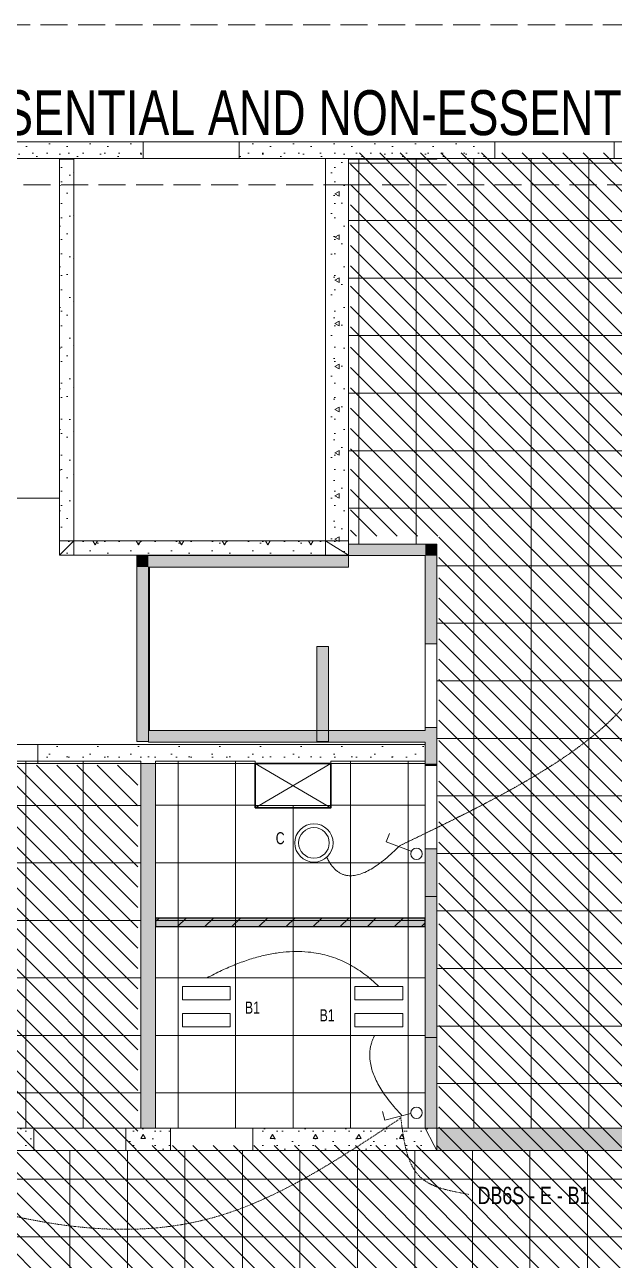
# Model space of a CAD drawing. Header units: millimetres. Extents: x -13681 to 12078, y -5706 to 16092.
# Drawn here: x -2110 to 4042, y 2628 to 15514 of the extents above; entities that cross this region are included whole.
import ezdxf

# ---------------------------------------------------------------- set-up
doc = ezdxf.new("R2010")
doc.units = ezdxf.units.MM
for name, pattern in [('DASHED', [19.05, 12.7, -6.35]), ('DASHED2', [9.525, 6.35, -3.175]), ('IMPORT-Hidden Line _2_', [391.222223, 282.222223, -109])]:
    doc.linetypes.add(name, pattern=pattern)
for name, color, linetype, lineweight in [('0_Pen_No__1', 7, 'Continuous', 13), ('A-Des_ Ceiling', 7, 'Continuous', 13), ('A-Des_ Ceiling_Pen_No__19', 7, 'Continuous', 13), ('A-Des_ Ceiling_Pen_No__5', 171, 'Continuous', 18), ('A-Des_ Ceiling_Pen_No__89', 123, 'Continuous', 13), ('A-Des_ Columns_Pen_No__183', 20, 'Continuous', 18), ('A-Des_ Columns_Pen_No__28', 14, 'Continuous', 35), ('A-Des_ Roofs_Pen_No__92', 23, 'Continuous', 13), ('A-Des_ Walls', 7, 'Continuous', 13), ('A-Des_ Walls_Pen_No__27', 7, 'Continuous', 13), ('A-Des_ Walls_Pen_No__87', 251, 'Continuous', 13), ('A-DETL-____-OTLN', 10, 'Continuous', 13), ('A-DETL-GENF-OTLN', 92, 'Continuous', 25), ('A-Doc_ Reflected Ceiling Plan_Pen_No__201', 1, 'Continuous', 25), ('G-____-____-TEXT', 231, 'Continuous', 13), ('L40 Reflected Ceiling Plans_GF Existing Ground Presentation Plan_2_dwg', 8, 'Continuous', 13), ('New_A-Des_ Walls', 7, 'Continuous', 13), ('New_A-Des_ Walls_Pen_No__1', 7, 'Continuous', 13), ('New_A-Des_ Walls_Pen_No__193', 9, 'Continuous', 13), ('New_A-Des_ Walls_Pen_No__195', 252, 'Continuous', 13), ('New_A-Des_ Walls_Pen_No__27', 7, 'Continuous', 13)]:
    doc.layers.add(name, color=color, linetype=linetype, lineweight=lineweight)
doc.styles.add('Arial Narrow', font='ARIALN.TTF', dxfattribs={"width": 0.9, "height": 125})
pattern_1 = [(0, (0, 0), (0, 779.42), [48.75, -401.25]), (0, (225, 389.7), (0, 779.42), [48.75, -401.25]), (60, (0, 0), (-675, 389.71), [48.75, -401.25]), (60, (450, 0), (-675, 389.71), [48.75, -401.25]), (120, (48.75, 0), (675, 389.71), [48.75, -401.25]), (120, (498.75, 0), (675, 389.71), [48.75, -401.25]), (0, (0, 75), (0, 150), [0, -150, 0, -225]), (45, (75, 75), (-106.066, 106.066), [0, -112.5, 0, -187.5])]
pattern_2 = [(180, (0, 0), (1e-13, 779.423), [48.75, -401.25]), (180, (-225, -389.7), (1e-13, 779.423), [48.75, -401.25]), (240, (0, 0), (-675, 389.71), [48.75, -401.25]), (240, (-450, 0), (-675, 389.71), [48.75, -401.25]), (300, (-48.75, 0), (675, 389.71), [48.75, -401.25]), (300, (-498.75, 0), (675, 389.71), [48.75, -401.25]), (180, (0, -75), (2e-14, 150), [0, -150, 0, -225]), (225, (-75, -75), (-106.066, 106.066), [0, -112.5, 0, -187.5])]
pattern_3 = [(90, (0, 0), (-779.423, 5e-14), [48.75, -401.25]), (90, (-389.7, 225), (-779.423, 5e-14), [48.75, -401.25]), (150, (0, 0), (389.71, 675), [48.75, -401.25]), (150, (0, 450), (389.71, 675), [48.75, -401.25]), (210, (0, 48.75), (-389.71, 675), [48.75, -401.25]), (210, (0, 498.75), (-389.71, 675), [48.75, -401.25]), (90, (-75, 0), (-150, 9e-15), [0, -150, 0, -225]), (135, (-75, 75), (106.066, 106.066), [0, -112.5, 0, -187.5])]

# ---------------------------------------------------------------- blocks, each defined once
blk = doc.blocks.new('L40 Reflected Ceiling Plans_GF Existing Ground Presentation Plan_2_dwg_Slab_1_4-12208742-Existing Enlarged Layout 1 RCP')
at = {"layer": 'A-Des_ Ceiling'}
h = blk.add_hatch(dxfattribs=at)
h.set_pattern_fill('FP_1', color=253, style=0, pattern_type=2)
h.set_pattern_definition([(0, (689.7, 7373.3), (0, 600), []), (90, (689.7, 7373.3), (-600, 4e-14), [])])
h.paths.add_polyline_path([(-745, 4008), (2070, 4008), (2070, 7833), (1085, 7833), (1085, 7373), (295, 7373), (295, 7833), (-745, 7833), (-745, 5193)])
at = {"layer": 'A-Des_ Ceiling_Pen_No__89', "color": 253}
for p, q in [((2070, 7808), (2070, 7833)), ((2070, 7790), (2070, 7808)), ((2070, 6920), (2070, 7790)), ((2070, 6423), (2070, 6920)), ((2070, 6198), (2070, 6423)), ((-745, 6198), (-745, 6108)), ((2070, 6108), (2070, 6198)), ((-745, 6108), (-745, 4008)), ((2070, 4953), (2070, 6108)), ((2070, 4008), (2070, 4953)), ((-745, 4008), (-590, 4008)), ((-590, 4008), (270, 4008)), ((270, 4008), (2070, 4008))]:
    blk.add_line(p, q, dxfattribs=at)
at = {"layer": 'A-Des_ Ceiling_Pen_No__89', "color": 253, "flags": 128}
for points in [[(295, 7808), (295, 7833), (-745, 7833), (-745, 6198)], [(1085, 7808), (1085, 7373), (295, 7373), (295, 7808)], [(2070, 7833), (1085, 7833), (1085, 7808)]]:
    blk.add_lwpolyline(points, dxfattribs=at)
blk = doc.blocks.new('L40 Reflected Ceiling Plans_GF Existing Ground Presentation Plan_2_dwg_Slab_24_4-12208793-Existing Enlarged Layout 1 RCP')
at = {"layer": 'A-Des_ Ceiling'}
h = blk.add_hatch(dxfattribs=at)
h.set_pattern_fill('FP_11', color=253, style=0, pattern_type=2)
h.set_pattern_definition([(0, (22361.76, 2873.3), (0, 600), []), (90, (22361.76, 2873.3), (-600, 4e-14), [])])
h.paths.add_polyline_path([(5639, 1373), (12078, 1373), (12078, 3773), (-10965, 3773), (-10965, 1373), (4275, 1373)])
at = {"layer": 'A-Des_ Ceiling_Pen_No__89', "color": 253}
for p, q in [((-2015, 3773), (-3600, 3773)), ((-1055, 3773), (-2015, 3773)), ((-590, 3773), (-1055, 3773)), ((270, 3773), (-590, 3773)), ((2190, 3773), (270, 3773)), ((4155, 3773), (2190, 3773))]:
    blk.add_line(p, q, dxfattribs=at)
blk = doc.blocks.new('L40 Reflected Ceiling Plans_GF Existing Ground Presentation Plan_2_dwg_Slab_25_4-12208794-Existing Enlarged Layout 1 RCP')
at = {"layer": 'A-Des_ Ceiling'}
h = blk.add_hatch(dxfattribs=at)
h.set_pattern_fill('FP_12', color=253, style=0, pattern_type=2)
h.set_pattern_definition([(0, (3174.7, 5071.1), (0, 600), []), (90, (3174.7, 5071.1), (-600, 4e-14), [])])
h.paths.add_polyline_path([(2190, 4008), (4160, 4008), (4160, 14118), (2190, 14118), (2190, 14113), (1270, 14113), (1270, 10098), (2190, 10098), (2190, 4953)])
at = {"layer": 'A-Des_ Ceiling_Pen_No__89', "color": 253}
for p, q in [((1290, 14113), (1270, 14113)), ((2797, 14118), (2190, 14118)), ((4042, 14118), (2797, 14118)), ((4160, 14118), (4042, 14118)), ((4160, 11983), (4160, 14118)), ((4160, 11773), (4160, 11983)), ((4160, 11673), (4160, 11773)), ((4160, 10763), (4160, 11673)), ((4160, 6393), (4160, 10763)), ((2190, 9056), (2190, 8186)), ((2190, 8186), (2190, 7790)), ((2190, 7790), (2190, 6920)), ((2190, 6920), (2190, 6423)), ((2190, 6423), (2190, 4953)), ((4160, 5403), (4160, 6393)), ((4160, 4008), (4160, 5403)), ((2190, 4953), (2190, 4008)), ((2190, 4008), (2211, 4008)), ((2211, 4008), (4155, 4008)), ((4155, 4008), (4160, 4008))]:
    blk.add_line(p, q, dxfattribs=at)
at = {"layer": 'A-Des_ Ceiling_Pen_No__89', "color": 253, "flags": 128}
for points in [[(1270, 14113), (1270, 10098), (2190, 10098), (2190, 9056)], [(2190, 14118), (2190, 14113), (1290, 14113)]]:
    blk.add_lwpolyline(points, dxfattribs=at)
blk = doc.blocks.new('L40 Reflected Ceiling Plans_GF Existing Ground Presentation Plan_2_dwg_Slab_33_4-12208802-Existing Enlarged Layout 1 RCP')
at = {"layer": 'A-Des_ Ceiling'}
h = blk.add_hatch(dxfattribs=at)
h.set_pattern_fill('FP_16', color=253, style=0, pattern_type=2)
h.set_pattern_definition([(0, (-900.3, 4372.7), (0, 600), []), (90, (-900.3, 4372.7), (-600, 4e-14), [])])
h.paths.add_polyline_path([(-900, 4008), (-900, 7833), (-3510, 7833), (-3510, 4128), (-2715, 4128), (-2715, 4008), (-929, 4008)])
at = {"layer": 'A-Des_ Ceiling_Pen_No__89', "color": 253}
for p, q in [((-3510, 7793), (-3510, 4128)), ((-1972, 7833), (-2822, 7833)), ((-2715, 4008), (-2015, 4008)), ((-2015, 4008), (-1055, 4008)), ((-1055, 4008), (-929, 4008))]:
    blk.add_line(p, q, dxfattribs=at)
at = {"layer": 'A-Des_ Ceiling_Pen_No__89', "color": 253, "flags": 128}
for points in [[(-2822, 7833), (-3510, 7833), (-3510, 7793)], [(-929, 4008), (-900, 4008), (-900, 7833), (-1972, 7833)], [(-3510, 4128), (-2715, 4128), (-2715, 4008)]]:
    blk.add_lwpolyline(points, dxfattribs=at)
blk = doc.blocks.new('L40 Reflected Ceiling Plans_GF Existing Ground Presentation Plan_2_dwg_Slab_48_4-12208817-Existing Enlarged Layout 1 RCP')
at = {"layer": 'A-Des_ Ceiling_Pen_No__89', "color": 253}
for p, q in [((1270, 9858), (-809, 9858)), ((-809, 9858), (-809, 8153)), ((2070, 8186), (2070, 9056)), ((-809, 8153), (939, 8153)), ((939, 8153), (1059, 8153))]:
    blk.add_line(p, q, dxfattribs=at)
at = {"layer": 'A-Des_ Ceiling_Pen_No__89', "color": 253, "flags": 128}
for points in [[(2070, 9056), (2070, 9858), (2070, 9978), (1270, 9978), (1270, 9858)], [(1059, 8153), (2070, 8153), (2070, 8186)]]:
    blk.add_lwpolyline(points, dxfattribs=at)
blk = doc.blocks.new('L40 Reflected Ceiling Plans_GF Existing Ground Presentation Plan_2_dwg_Wall_35_4-12208869-Existing Enlarged Layout 1 RCP')
at = {"layer": 'A-Des_ Walls'}
for points in [[(2190, 7790), (2190, 7808), (2070, 7808), (2070, 7790)], [(2070, 4008), (2190, 4008), (2190, 6920), (2070, 6920), (2070, 4953)]]:
    blk.add_hatch(color=10, dxfattribs=at).paths.add_polyline_path(points)
at = {"layer": 'A-Des_ Walls_Pen_No__27', "color": 253}
for p, q in [((2070, 6198), (2070, 6423)), ((2190, 6423), (2190, 4953)), ((2070, 6108), (2070, 6198)), ((2070, 4953), (2070, 6108)), ((2070, 4008), (2070, 4953)), ((2190, 4953), (2190, 4008)), ((2190, 4008), (2070, 4008))]:
    blk.add_line(p, q, dxfattribs=at)
at = {"layer": 'A-Des_ Walls_Pen_No__27', "color": 253, "flags": 128}
for points in [[(2070, 7808), (2070, 7790), (2190, 7790), (2190, 7808)], [(2070, 6423), (2070, 6920), (2190, 6920), (2190, 6423)]]:
    blk.add_lwpolyline(points, dxfattribs=at)
at = {"layer": 'A-Des_ Walls_Pen_No__87', "color": 253, "flags": 128}
for points in [[(2070, 7790), (2070, 7355), (2070, 6920)], [(2190, 6920), (2190, 7355), (2190, 7790)]]:
    blk.add_lwpolyline(points, dxfattribs=at)
blk = doc.blocks.new('L40 Reflected Ceiling Plans_GF Existing Ground Presentation Plan_2_dwg_Wall_37_4-12208872-Existing Enlarged Layout 1 RCP')
at = {"layer": 'A-Des_ Walls'}
blk.add_hatch(color=10, dxfattribs=at).paths.add_polyline_path([(-801, 4008), (-745, 4008), (-745, 7808), (-900, 7808), (-900, 4008)])
at = {"layer": 'A-Des_ Walls_Pen_No__27', "color": 253}
for p, q in [((-745, 7808), (-900, 7808)), ((-900, 7808), (-900, 4008)), ((-745, 6198), (-745, 7808)), ((-745, 6108), (-745, 6198)), ((-745, 4008), (-745, 6108)), ((-900, 4008), (-745, 4008))]:
    blk.add_line(p, q, dxfattribs=at)
blk = doc.blocks.new('L40 Reflected Ceiling Plans_GF Existing Ground Presentation Plan_2_dwg_Wall_39_4-12208876-Existing Enlarged Layout 1 RCP')
at = {"layer": 'A-Des_ Walls'}
h = blk.add_hatch(dxfattribs=at)
h.set_pattern_fill('FP_21', color=253, style=0, pattern_type=2)
h.set_pattern_definition(pattern_1)
h.paths.add_polyline_path([(-3600, 3773), (-3510, 4008), (-3600, 4008), (-3600, 3786)])
h = blk.add_hatch(dxfattribs=at)
h.set_pattern_fill('FP_21', color=253, style=0, pattern_type=2)
h.set_pattern_definition(pattern_1)
h.paths.add_polyline_path([(-3600, 3773), (-2015, 3773), (-2015, 4008), (-3510, 4008), (-3595, 3786)])
h = blk.add_hatch(dxfattribs=at)
h.set_pattern_fill('FP_21', color=253, style=0, pattern_type=2)
h.set_pattern_definition(pattern_1)
h.paths.add_polyline_path([(-1055, 3773), (-590, 3773), (-590, 4008), (-1055, 4008), (-1055, 3795)])
h = blk.add_hatch(dxfattribs=at)
h.set_pattern_fill('FP_21', color=253, style=0, pattern_type=2)
h.set_pattern_definition(pattern_1)
h.paths.add_polyline_path([(2190, 3773), (2070, 4008), (270, 4008), (270, 3773)])
h = blk.add_hatch(dxfattribs=at)
h.set_pattern_fill('FP_21', color=253, style=0, pattern_type=2)
h.set_pattern_definition(pattern_1)
h.paths.add_polyline_path([(2190, 3773), (2190, 4008), (2070, 4008), (2163, 3826)])
at = {"layer": 'A-Des_ Walls', "color": 253}
for p, q in [((-3600, 4008), (-3600, 3876)), ((-3542, 4008), (-3600, 4008)), ((2190, 3826), (2190, 4008)), ((-3600, 3876), (-3600, 3826)), ((-3580, 3826), (-3542, 3926)), ((-3542, 3926), (-3580, 3826)), ((-3600, 3826), (-3600, 3786)), ((-3580, 3826), (-3600, 3773))]:
    blk.add_line(p, q, dxfattribs=at)
at = {"layer": 'A-Des_ Walls', "color": 253, "flags": 128}
for points in [[(-3600, 3773), (-2015, 3773), (-2015, 3828), (-2015, 3958), (-2015, 4008), (-3510, 4008), (-3542, 3926)], [(-3542, 3926), (-3510, 4008), (-3542, 4008)], [(-929, 4008), (-1055, 4008), (-1055, 3958), (-1055, 3828)], [(-590, 3826), (-590, 3828), (-590, 3958), (-590, 4008), (-929, 4008)], [(2163, 3826), (2070, 4008), (270, 4008), (270, 3958)], [(2190, 4008), (2070, 4008), (2163, 3826)], [(270, 3958), (270, 3828), (270, 3826)], [(-3600, 3786), (-3600, 3773), (-3580, 3826)], [(-1055, 3828), (-1055, 3773), (-590, 3773), (-590, 3826)], [(270, 3826), (270, 3773), (2190, 3773), (2163, 3826)], [(2163, 3826), (2190, 3773), (2190, 3826)]]:
    blk.add_lwpolyline(points, dxfattribs=at)
at = {"layer": 'A-Des_ Walls_Pen_No__27', "color": 253}
for p, q in [((-929, 4008), (-1055, 4008)), ((-590, 4008), (-929, 4008)), ((-3600, 3826), (-3600, 3876)), ((-3600, 3786), (-3600, 3826))]:
    blk.add_line(p, q, dxfattribs=at)
at = {"layer": 'A-Des_ Walls_Pen_No__27', "color": 253, "flags": 128}
for points in [[(-3600, 3876), (-3600, 4008), (-3542, 4008)], [(-3542, 4008), (-3510, 4008), (-2015, 4008)], [(2190, 3826), (2190, 4008), (2070, 4008), (270, 4008)], [(-2015, 3958), (-2015, 3828), (-2015, 3773), (-3600, 3773), (-3600, 3786)], [(-590, 3826), (-590, 3773), (-1055, 3773), (-1055, 3828), (-1055, 3958)], [(-590, 3958), (-590, 3828), (-590, 3826)], [(270, 3958), (270, 3828), (270, 3826)], [(270, 3826), (270, 3773), (2190, 3773), (2190, 3826)]]:
    blk.add_lwpolyline(points, dxfattribs=at)
at = {"layer": 'A-Des_ Walls_Pen_No__87', "color": 253, "flags": 128}
for points in [[(-1055, 4008), (-1535, 4008), (-2015, 4008)], [(270, 4008), (-160, 4008), (-590, 4008)], [(-2015, 3773), (-1535, 3773), (-1055, 3773)], [(-590, 3773), (-160, 3773), (270, 3773)]]:
    blk.add_lwpolyline(points, dxfattribs=at)
blk = doc.blocks.new('L40 Reflected Ceiling Plans_GF Existing Ground Presentation Plan_2_dwg_Wall_40_4-12208884-Existing Enlarged Layout 1 RCP')
at = {"layer": 'A-Des_ Walls'}
h = blk.add_hatch(dxfattribs=at)
h.set_pattern_fill('FP_18', color=253, style=0, pattern_type=2)
h.set_pattern_definition(pattern_2)
h.paths.add_polyline_path([(-1972, 7808), (2070, 7808), (2070, 8008), (-1972, 8008)])
at = {"layer": 'A-Des_ Walls', "color": 253}
blk.add_line((2070, 7808), (2070, 8008), dxfattribs=at)
at = {"layer": 'A-Des_ Walls', "color": 253, "flags": 128}
for points in [[(2070, 8008), (-1972, 8008), (-1972, 7958)], [(-1972, 7958), (-1972, 7908), (-1972, 7808), (2070, 7808)]]:
    blk.add_lwpolyline(points, dxfattribs=at)
at = {"layer": 'A-Des_ Walls_Pen_No__27', "color": 253}
blk.add_line((2070, 8008), (2070, 7808), dxfattribs=at)
at = {"layer": 'A-Des_ Walls_Pen_No__27', "color": 253, "flags": 128}
blk.add_lwpolyline([(2070, 7808), (-1972, 7808), (-1972, 7908), (-1972, 7958), (-1972, 8008), (2070, 8008)], dxfattribs=at)
at = {"layer": 'A-Des_ Walls_Pen_No__87', "color": 253, "flags": 128}
for points in [[(-1972, 8008), (-2397, 8008), (-2822, 8008)], [(-2822, 7808), (-2397, 7808), (-1972, 7808)]]:
    blk.add_lwpolyline(points, dxfattribs=at)
blk = doc.blocks.new('L40 Reflected Ceiling Plans_GF Existing Ground Presentation Plan_2_dwg_Wall_46_4-12208893-Existing Enlarged Layout 1 RCP')
at = {"layer": 'A-Des_ Walls'}
for points in [[(2070, 9978), (2070, 10098), (1270, 10098), (1270, 9978), (1278, 9978)], [(2070, 9978), (2190, 9978), (2190, 10098)], [(2070, 9978), (2190, 10098), (2070, 10098)]]:
    blk.add_hatch(color=10, dxfattribs=at).paths.add_polyline_path(points)
at = {"layer": 'A-Des_ Walls_Pen_No__27', "color": 253}
blk.add_line((1270, 9983), (1270, 10098), dxfattribs=at)
at = {"layer": 'A-Des_ Walls_Pen_No__27', "color": 253, "flags": 128}
for points in [[(1270, 10098), (2190, 10098), (2190, 9978)], [(2070, 9978), (1270, 9978), (1270, 9983)]]:
    blk.add_lwpolyline(points, dxfattribs=at)
blk = doc.blocks.new('L40 Reflected Ceiling Plans_GF Existing Ground Presentation Plan_2_dwg_Wall_47_4-12208894-Existing Enlarged Layout 1 RCP')
at = {"layer": 'A-Des_ Walls'}
h = blk.add_hatch(dxfattribs=at)
h.set_pattern_fill('FP_19', color=253, style=0, pattern_type=2)
h.set_pattern_definition(pattern_3)
h.paths.add_polyline_path([(1270, 10133), (1270, 14118), (1030, 14118), (1030, 10133)])
h = blk.add_hatch(dxfattribs=at)
h.set_pattern_fill('FP_19', color=253, style=0, pattern_type=2)
h.set_pattern_definition(pattern_3)
h.paths.add_polyline_path([(1270, 9983), (1270, 10133), (1030, 10133)])
at = {"layer": 'A-Des_ Walls', "color": 253}
for p, q in [((1270, 14118), (1030, 14118)), ((1270, 10133), (1270, 14118)), ((1030, 10133), (1030, 9983))]:
    blk.add_line(p, q, dxfattribs=at)
at = {"layer": 'A-Des_ Walls', "color": 253, "flags": 128}
for points in [[(1030, 14118), (1030, 10133), (1270, 10133)], [(1030, 9983), (1270, 9983), (1030, 10133), (1270, 9983), (1270, 10133), (1030, 10133)]]:
    blk.add_lwpolyline(points, dxfattribs=at)
at = {"layer": 'A-Des_ Walls_Pen_No__27', "color": 253}
blk.add_line((1030, 14118), (1030, 10133), dxfattribs=at)
at = {"layer": 'A-Des_ Walls_Pen_No__27', "color": 253, "flags": 128}
blk.add_lwpolyline([(1270, 14118), (1270, 9983), (1030, 9983)], dxfattribs=at)
blk = doc.blocks.new('L40 Reflected Ceiling Plans_GF Existing Ground Presentation Plan_2_dwg_Wall_98_4-12208963-Existing Enlarged Layout 1 RCP')
at = {"layer": 'A-Des_ Walls'}
h = blk.add_hatch(dxfattribs=at)
h.set_pattern_fill('FP_18', color=253, style=0, pattern_type=2)
h.set_pattern_definition(pattern_2)
h.paths.add_polyline_path([(-1748, 9983), (-1598, 10133), (-1748, 10133)])
h = blk.add_hatch(dxfattribs=at)
h.set_pattern_fill('FP_18', color=253, style=0, pattern_type=2)
h.set_pattern_definition(pattern_2)
h.paths.add_polyline_path([(-1748, 9983), (-1598, 9983), (-1598, 10133)])
h = blk.add_hatch(dxfattribs=at)
h.set_pattern_fill('FP_18', color=253, style=0, pattern_type=2)
h.set_pattern_definition(pattern_2)
h.paths.add_polyline_path([(-1598, 9983), (1030, 9983), (1030, 10133), (-1598, 10133)])
at = {"layer": 'A-Des_ Walls', "color": 253}
blk.add_line((-1598, 10133), (-1748, 10133), dxfattribs=at)
at = {"layer": 'A-Des_ Walls', "color": 253, "flags": 128}
blk.add_lwpolyline([(-1748, 10133), (-1748, 9983), (-1598, 10133), (-1748, 9983), (-1598, 9983), (-1598, 10133)], dxfattribs=at)
blk.add_lwpolyline([(-1598, 9983), (1030, 9983), (1030, 10133), (-1598, 10133)], close=True, dxfattribs=at)
at = {"layer": 'A-Des_ Walls_Pen_No__27', "color": 253}
blk.add_line((1030, 10133), (-1598, 10133), dxfattribs=at)
at = {"layer": 'A-Des_ Walls_Pen_No__27', "color": 253, "flags": 128}
blk.add_lwpolyline([(1030, 9983), (-1748, 9983), (-1748, 10133)], dxfattribs=at)
blk = doc.blocks.new('L40 Reflected Ceiling Plans_GF Existing Ground Presentation Plan_2_dwg_Wall_99_4-12208964-Existing Enlarged Layout 1 RCP')
at = {"layer": 'A-Des_ Walls'}
h = blk.add_hatch(dxfattribs=at)
h.set_pattern_fill('FP_19', color=253, style=0, pattern_type=2)
h.set_pattern_definition(pattern_3)
h.paths.add_polyline_path([(-1598, 10133), (-1598, 14113), (-1748, 14113), (-1748, 10133)])
at = {"layer": 'A-Des_ Walls', "color": 253, "flags": 128}
blk.add_lwpolyline([(-1598, 10133), (-1598, 14113), (-1748, 14113), (-1748, 10133)], close=True, dxfattribs=at)
at = {"layer": 'A-Des_ Walls_Pen_No__27', "color": 253, "flags": 128}
blk.add_lwpolyline([(-1598, 10133), (-1598, 14113), (-1748, 14113), (-1748, 10133)], dxfattribs=at)
blk = doc.blocks.new('L40 Reflected Ceiling Plans_GF Existing Ground Presentation Plan_2_dwg_Wall_100_4-12208965-Existing Enlarged Layout 1 RCP')
at = {"layer": 'A-Des_ Walls'}
for points in [[(-939, 9858), (-819, 9858), (-939, 9978)], [(-819, 9858), (-819, 9978), (-939, 9978)], [(-819, 9858), (1270, 9858), (1270, 9978), (-819, 9978)]]:
    blk.add_hatch(color=10, dxfattribs=at).paths.add_polyline_path(points)
at = {"layer": 'A-Des_ Walls_Pen_No__27', "color": 253, "flags": 128}
blk.add_lwpolyline([(-819, 9858), (1270, 9858), (1270, 9978), (-939, 9978), (-939, 9858)], dxfattribs=at)
blk = doc.blocks.new('L40 Reflected Ceiling Plans_GF Existing Ground Presentation Plan_2_dwg_Wall_101_4-12208966-Existing Enlarged Layout 1 RCP')
at = {"layer": 'A-Des_ Walls'}
blk.add_hatch(color=10, dxfattribs=at).paths.add_polyline_path([(-819, 8038), (-819, 9858), (-939, 9858), (-939, 8038)])
at = {"layer": 'A-Des_ Walls_Pen_No__27', "color": 253}
for p, q in [((-819, 8153), (-819, 9858)), ((-819, 8038), (-819, 8153))]:
    blk.add_line(p, q, dxfattribs=at)
at = {"layer": 'A-Des_ Walls_Pen_No__27', "color": 253, "flags": 128}
blk.add_lwpolyline([(-939, 9858), (-939, 8038), (-819, 8038)], dxfattribs=at)
blk = doc.blocks.new('L40 Reflected Ceiling Plans_GF Existing Ground Presentation Plan_2_dwg_Wall_102_4-12208967-Existing Enlarged Layout 1 RCP')
at = {"layer": 'A-Des_ Walls'}
blk.add_hatch(color=10, dxfattribs=at).paths.add_polyline_path([(1059, 8038), (1059, 9030), (939, 9030), (939, 8038)])
at = {"layer": 'A-Des_ Walls_Pen_No__27', "color": 253}
blk.add_line((939, 9030), (939, 8153), dxfattribs=at)
at = {"layer": 'A-Des_ Walls_Pen_No__27', "color": 253, "flags": 128}
for points in [[(1059, 8153), (1059, 9030), (939, 9030)], [(939, 8153), (939, 8038), (1059, 8038), (1059, 8153)]]:
    blk.add_lwpolyline(points, dxfattribs=at)
blk = doc.blocks.new('L40 Reflected Ceiling Plans_GF Existing Ground Presentation Plan_2_dwg_Wall_103_4-12208968-Existing Enlarged Layout 1 RCP')
at = {"layer": 'A-Des_ Walls'}
blk.add_hatch(color=10, dxfattribs=at).paths.add_polyline_path([(-819, 8033), (2070, 8033), (2070, 8153), (-819, 8153)])
at = {"layer": 'A-Des_ Walls_Pen_No__27', "color": 253, "flags": 128}
blk.add_lwpolyline([(2070, 8153), (-819, 8153), (-819, 8033), (2070, 8033)], dxfattribs=at)
blk = doc.blocks.new('L40 Reflected Ceiling Plans_GF Existing Ground Presentation Plan_2_dwg_Wall_154_4-12209059-Existing Enlarged Layout 1 RCP')
at = {"layer": 'A-Des_ Walls'}
h = blk.add_hatch(dxfattribs=at)
h.set_pattern_fill('FP_18', color=253, style=0, pattern_type=2)
h.set_pattern_definition(pattern_2)
h.paths.add_polyline_path([(-875, 14118), (-875, 14293), (-4124, 14293), (-4124, 14118)])
h = blk.add_hatch(dxfattribs=at)
h.set_pattern_fill('FP_18', color=253, style=0, pattern_type=2)
h.set_pattern_definition(pattern_2)
h.paths.add_polyline_path([(2211, 14118), (2797, 14118), (2797, 14293), (129, 14293), (129, 14118), (1369, 14118)])
at = {"layer": 'A-Des_ Walls', "color": 253, "flags": 128}
blk.add_lwpolyline([(-4124, 14118), (-875, 14118), (-875, 14293), (-4124, 14293), (-4124, 14218), (-4124, 14168)], close=True, dxfattribs=at)
for points in [[(129, 14293), (129, 14118), (1290, 14118)], [(2797, 14179), (2797, 14238), (2797, 14293), (129, 14293)], [(1290, 14118), (2797, 14118), (2797, 14179)]]:
    blk.add_lwpolyline(points, dxfattribs=at)
at = {"layer": 'A-Des_ Walls_Pen_No__27', "color": 253}
blk.add_line((1270, 14118), (1290, 14118), dxfattribs=at)
at = {"layer": 'A-Des_ Walls_Pen_No__27', "color": 253, "flags": 128}
blk.add_lwpolyline([(-875, 14118), (-4124, 14118), (-4124, 14168), (-4124, 14218), (-4124, 14293), (-875, 14293)], close=True, dxfattribs=at)
for points in [[(2797, 14179), (2797, 14238), (2797, 14293), (129, 14293), (129, 14118), (1030, 14118)], [(1290, 14118), (2797, 14118), (2797, 14179)], [(10620, 14293), (4042, 14293), (4042, 14238), (4042, 14179)], [(4042, 14179), (4042, 14118), (10470, 14118)]]:
    blk.add_lwpolyline(points, dxfattribs=at)
at = {"layer": 'A-Des_ Walls_Pen_No__87', "color": 253, "flags": 128}
for points in [[(129, 14293), (-373, 14293), (-875, 14293)], [(4042, 14293), (3420, 14293), (2797, 14293)], [(-875, 14118), (-373, 14118), (129, 14118)], [(2797, 14118), (3420, 14118), (4042, 14118)]]:
    blk.add_lwpolyline(points, dxfattribs=at)
blk = doc.blocks.new('L40 Reflected Ceiling Plans_GF Existing Ground Presentation Plan_2_dwg_Wall_164_4-12209074-Existing Enlarged Layout 1 RCP')
at = {"layer": 'A-Des_ Walls'}
for points in [[(2190, 9056), (2190, 9978), (2070, 9978), (2070, 9056)], [(2190, 7808), (2190, 8186), (2070, 8186), (2070, 7808)]]:
    blk.add_hatch(color=10, dxfattribs=at).paths.add_polyline_path(points)
at = {"layer": 'A-Des_ Walls_Pen_No__27', "color": 253}
blk.add_line((2070, 8033), (2070, 7808), dxfattribs=at)
at = {"layer": 'A-Des_ Walls_Pen_No__27', "color": 253, "flags": 128}
for points in [[(2190, 9978), (2190, 9056), (2070, 9056), (2070, 9978)], [(2190, 7808), (2190, 8186), (2070, 8186), (2070, 8153)]]:
    blk.add_lwpolyline(points, dxfattribs=at)
at = {"layer": 'A-Des_ Walls_Pen_No__87', "color": 253, "flags": 128}
for points in [[(2070, 9056), (2070, 8621), (2070, 8186)], [(2190, 8186), (2190, 8621), (2190, 9056)]]:
    blk.add_lwpolyline(points, dxfattribs=at)
blk = doc.blocks.new('L40 Reflected Ceiling Plans_GF Existing Ground Presentation Plan_2_dwg_Wall_165_4-12209075-Existing Enlarged Layout 1 RCP')
at = {"layer": 'New_A-Des_ Walls'}
blk.add_hatch(color=10, dxfattribs=at).paths.add_polyline_path([(2070, 4953), (2190, 4953), (2190, 6423), (2070, 6423), (2070, 5193)])
at = {"layer": 'New_A-Des_ Walls_Pen_No__27', "color": 253}
blk.add_line((2070, 6198), (2070, 6108), dxfattribs=at)
at = {"layer": 'New_A-Des_ Walls_Pen_No__27', "color": 253, "flags": 128}
for points in [[(2190, 4953), (2190, 6423), (2070, 6423), (2070, 6198)], [(2070, 6108), (2070, 4953), (2190, 4953)]]:
    blk.add_lwpolyline(points, dxfattribs=at)
blk = doc.blocks.new('L40 Reflected Ceiling Plans_GF Existing Ground Presentation Plan_2_dwg_Column_7_4-12209077-Existing Enlarged Layout 1 RCP')
at = {"layer": 'A-Des_ Columns_Pen_No__28', "color": 133, "flags": 128}
blk.add_lwpolyline([(295, 7348), (1085, 7348), (1085, 7808), (295, 7808)], close=True, dxfattribs=at)
blk = doc.blocks.new('L40 Reflected Ceiling Plans_GF Existing Ground Presentation Plan_2_dwg_Roof_1_4-12209086-Existing Enlarged Layout 1 RCP')
at = {"layer": 'A-Des_ Roofs_Pen_No__92', "color": 253, "linetype": 'IMPORT-Hidden Line _2_'}
for p, q in [((-13681, 15514), (10620, 15514)), ((1290, 13845), (-13681, 13845)), ((10508, 13845), (1290, 13845))]:
    blk.add_line(p, q, dxfattribs=at)
blk = doc.blocks.new('L40 Reflected Ceiling Plans_GF Existing Ground Presentation Plan_2_dwg_Wall_177_4-12209132-Existing Enlarged Layout 1 RCP')
at = {"layer": 'New_A-Des_ Walls_Pen_No__193'}
blk.add_hatch(color=10, dxfattribs=at).paths.add_polyline_path([(2070, 6108), (2070, 6198), (-745, 6198), (-745, 6108)])
at = {"layer": 'New_A-Des_ Walls_Pen_No__27', "color": 253, "flags": 128}
blk.add_lwpolyline([(-745, 6108), (2070, 6108), (2070, 6198), (-745, 6198)], close=True, dxfattribs=at)
blk = doc.blocks.new('L40 Reflected Ceiling Plans_GF Existing Ground Presentation Plan_2_dwg-12074158-Existing Enlarged Layout 1 RCP')
at = {"layer": 'A-Des_ Ceiling_Pen_No__19'}
blk.add_hatch(color=10, dxfattribs=at).paths.add_polyline_path([(4160, 3773), (4160, 4008), (2190, 4008), (2190, 3773), (4155, 3773)])
at = {"layer": 'A-Doc_ Reflected Ceiling Plan_Pen_No__201'}
h = blk.add_hatch(dxfattribs=at)
h.set_pattern_fill('FP_22', color=213, style=0, pattern_type=2)
h.set_pattern_definition([(45, (662.19, 6153.32), (-141.42, 141.42), [])])
h.paths.add_polyline_path([(2070, 6108), (2070, 6198), (-745, 6198), (-745, 6108), (1455, 6108)])
at = {"layer": 'New_A-Des_ Walls_Pen_No__195'}
blk.add_hatch(color=10, dxfattribs=at).paths.add_polyline_path([(2070, 4953), (2190, 4953), (2190, 6423), (2070, 6423), (2070, 5193)])
at = {"layer": '0_Pen_No__1', "color": 253, "flags": 128}
blk.add_lwpolyline([(-12274, 8056), (-12274, 10578), (-1750, 10578)], dxfattribs=at)
at = {"layer": 'A-Des_ Ceiling_Pen_No__5', "color": 53}
for p, q in [((2190, 4008), (2190, 3826)), ((2211, 4008), (2190, 4008)), ((4155, 4008), (2211, 4008)), ((2190, 3826), (2190, 3773)), ((2190, 3773), (4155, 3773))]:
    blk.add_line(p, q, dxfattribs=at)
at = {"layer": 'A-Des_ Columns_Pen_No__183', "color": 53}
for p, q in [((295, 7808), (1042, 7373)), ((1042, 7373), (295, 7808)), ((1085, 7808), (338, 7373)), ((338, 7373), (1085, 7808)), ((295, 7348), (338, 7373)), ((338, 7373), (295, 7348)), ((1085, 7348), (1042, 7373)), ((1042, 7373), (1085, 7348))]:
    blk.add_line(p, q, dxfattribs=at)
at = {"layer": 'A-Doc_ Reflected Ceiling Plan_Pen_No__201', "color": 213}
for p, q in [((-745, 6198), (-745, 6108)), ((2070, 6198), (-745, 6198)), ((2070, 6108), (2070, 6198)), ((-745, 6108), (2070, 6108))]:
    blk.add_line(p, q, dxfattribs=at)
at = {"layer": 'New_A-Des_ Walls_Pen_No__1', "color": 253}
for p, q in [((2070, 6423), (2070, 6198)), ((2190, 6423), (2070, 6423)), ((2190, 4953), (2190, 6423)), ((2070, 6198), (2070, 6108)), ((2070, 6108), (2070, 4953)), ((2070, 4953), (2190, 4953))]:
    blk.add_line(p, q, dxfattribs=at)
for name in ['L40 Reflected Ceiling Plans_GF Existing Ground Presentation Plan_2_dwg_Roof_1_4-12209086-Existing Enlarged Layout 1 RCP', 'L40 Reflected Ceiling Plans_GF Existing Ground Presentation Plan_2_dwg_Wall_154_4-12209059-Existing Enlarged Layout 1 RCP', 'L40 Reflected Ceiling Plans_GF Existing Ground Presentation Plan_2_dwg_Wall_99_4-12208964-Existing Enlarged Layout 1 RCP', 'L40 Reflected Ceiling Plans_GF Existing Ground Presentation Plan_2_dwg_Wall_47_4-12208894-Existing Enlarged Layout 1 RCP', 'L40 Reflected Ceiling Plans_GF Existing Ground Presentation Plan_2_dwg_Slab_25_4-12208794-Existing Enlarged Layout 1 RCP', 'L40 Reflected Ceiling Plans_GF Existing Ground Presentation Plan_2_dwg_Wall_98_4-12208963-Existing Enlarged Layout 1 RCP', 'L40 Reflected Ceiling Plans_GF Existing Ground Presentation Plan_2_dwg_Wall_46_4-12208893-Existing Enlarged Layout 1 RCP', 'L40 Reflected Ceiling Plans_GF Existing Ground Presentation Plan_2_dwg_Wall_100_4-12208965-Existing Enlarged Layout 1 RCP', 'L40 Reflected Ceiling Plans_GF Existing Ground Presentation Plan_2_dwg_Slab_48_4-12208817-Existing Enlarged Layout 1 RCP', 'L40 Reflected Ceiling Plans_GF Existing Ground Presentation Plan_2_dwg_Wall_164_4-12209074-Existing Enlarged Layout 1 RCP', 'L40 Reflected Ceiling Plans_GF Existing Ground Presentation Plan_2_dwg_Wall_101_4-12208966-Existing Enlarged Layout 1 RCP', 'L40 Reflected Ceiling Plans_GF Existing Ground Presentation Plan_2_dwg_Wall_102_4-12208967-Existing Enlarged Layout 1 RCP', 'L40 Reflected Ceiling Plans_GF Existing Ground Presentation Plan_2_dwg_Wall_103_4-12208968-Existing Enlarged Layout 1 RCP', 'L40 Reflected Ceiling Plans_GF Existing Ground Presentation Plan_2_dwg_Wall_40_4-12208884-Existing Enlarged Layout 1 RCP', 'L40 Reflected Ceiling Plans_GF Existing Ground Presentation Plan_2_dwg_Slab_33_4-12208802-Existing Enlarged Layout 1 RCP', 'L40 Reflected Ceiling Plans_GF Existing Ground Presentation Plan_2_dwg_Wall_37_4-12208872-Existing Enlarged Layout 1 RCP', 'L40 Reflected Ceiling Plans_GF Existing Ground Presentation Plan_2_dwg_Slab_1_4-12208742-Existing Enlarged Layout 1 RCP', 'L40 Reflected Ceiling Plans_GF Existing Ground Presentation Plan_2_dwg_Column_7_4-12209077-Existing Enlarged Layout 1 RCP', 'L40 Reflected Ceiling Plans_GF Existing Ground Presentation Plan_2_dwg_Wall_35_4-12208869-Existing Enlarged Layout 1 RCP', 'L40 Reflected Ceiling Plans_GF Existing Ground Presentation Plan_2_dwg_Wall_165_4-12209075-Existing Enlarged Layout 1 RCP', 'L40 Reflected Ceiling Plans_GF Existing Ground Presentation Plan_2_dwg_Wall_177_4-12209132-Existing Enlarged Layout 1 RCP', 'L40 Reflected Ceiling Plans_GF Existing Ground Presentation Plan_2_dwg_Wall_39_4-12208876-Existing Enlarged Layout 1 RCP', 'L40 Reflected Ceiling Plans_GF Existing Ground Presentation Plan_2_dwg_Slab_24_4-12208793-Existing Enlarged Layout 1 RCP']:
    blk.add_blockref(name, (0, 0))

msp = doc.modelspace()

# ---------------------------------------------------------------- hatches: boundary and pattern name
at = {"layer": 'A-DETL-GENF-OTLN', "lineweight": 13}
h = msp.add_hatch(dxfattribs=at)
h.set_pattern_fill('FP_23', color=130, style=0, pattern_type=2)
h.set_pattern_definition([(135, (-99.47, -36.2), (-106.066, -106.066), [])])
h.paths.add_polyline_path([(12065, 1373), (12065, 7793), (4160, 7793), (4160, 11983), (8350, 11983), (8350, 10179), (10508, 10179), (10508, 14179), (1290, 14179), (1290, 10179), (2211, 10179), (2211, 3826), (-929, 3826), (-929, 7793), (-3542, 7793), (-3542, 3826), (-10850, 3826), (-10850, 1373), (5639, 1373)])

# ---------------------------------------------------------------- linework, layer by layer
at = {"layer": 'A-DETL-____-OTLN', "color": 20, "lineweight": 18}
for p, q in [((1662, 6993), (1695, 7081)), ((1924, 6894), (1662, 6993)), ((-510, 5573), (-510, 4973)), ((90, 5573), (-510, 5573)), ((90, 4973), (90, 5573)), ((1290, 5573), (1290, 4973)), ((1890, 5573), (1290, 5573)), ((1890, 4973), (1890, 5573)), ((-465, 5483), (-465, 5343)), ((35, 5483), (-465, 5483)), ((35, 5343), (35, 5483)), ((1335, 5483), (1335, 5343)), ((1835, 5483), (1335, 5483)), ((1835, 5343), (1835, 5483)), ((-465, 5343), (35, 5343)), ((1335, 5343), (1835, 5343)), ((-465, 5203), (35, 5203)), ((-465, 5063), (-465, 5203)), ((35, 5203), (35, 5063)), ((1335, 5203), (1835, 5203)), ((1335, 5063), (1335, 5203)), ((1835, 5203), (1835, 5063)), ((35, 5063), (-465, 5063)), ((1835, 5063), (1335, 5063)), ((-510, 4973), (90, 4973)), ((1290, 4973), (1890, 4973)), ((1647, 4089), (1624, 4180)), ((1918, 4158), (1647, 4089))]:
    msp.add_line(p, q, dxfattribs=at)
for centre, radius in [((908, 6981), 200), ((908, 6981), 160), ((1978, 6867), 60), ((1978, 4167), 60)]:
    msp.add_circle(centre, radius, dxfattribs=at)
at = {"layer": 'A-DETL-____-OTLN', "color": 18, "linetype": 'DASHED2', "true_color": 0x000000}
msp.add_spline([(4461, 10519), (4329, 10203), (4457, 9586), (1793, 6947)], degree=3, dxfattribs=at)
at = {"layer": 'A-DETL-____-OTLN', "color": 20, "lineweight": 18}
for points in [[(1793, 6943), (1246, 6396), (1042, 6832)], [(-210, 5573), (897, 6167), (1585, 5483)], [(1830, 4136), (1357, 4627), (1542, 4973)]]:
    msp.add_open_spline(points, degree=2, dxfattribs=at)
at = {"layer": 'A-DETL-____-OTLN', "color": 18, "linetype": 'DASHED', "true_color": 0x000000}
for points in [[(1819, 4116), (-139, 3075), (-4625, 3897)], [(1814, 4113), (2021, 3493), (2523, 3316)]]:
    msp.add_spline(points, degree=3, dxfattribs=at)

# ---------------------------------------------------------------- block references
at = {"layer": 'L40 Reflected Ceiling Plans_GF Existing Ground Presentation Plan_2_dwg', "color": 253}
msp.add_blockref('L40 Reflected Ceiling Plans_GF Existing Ground Presentation Plan_2_dwg-12074158-Existing Enlarged Layout 1 RCP', (0, 0), dxfattribs=at)

# ---------------------------------------------------------------- texts
at = {"layer": 'G-____-____-TEXT', "color": 7, "attachment_point": 1, "style": 'Arial Narrow'}
for s, insert, char_height, width in [('DB6S ESSENTIAL AND NON-ESSENTIAL', (-4385, 14831), 468.48, 10759.47), ('C', (509, 7093), 125, 111.84), ('B1', (187, 5326), 125, 191.2), ('B1', (967, 5246), 125, 191.2), ('DB6S - E - B1', (2615, 3395), 180.5, 1575.79)]:
    msp.add_mtext(s, dxfattribs=dict(at, insert=insert, char_height=char_height, width=width))

doc.saveas('drawing.dxf')
